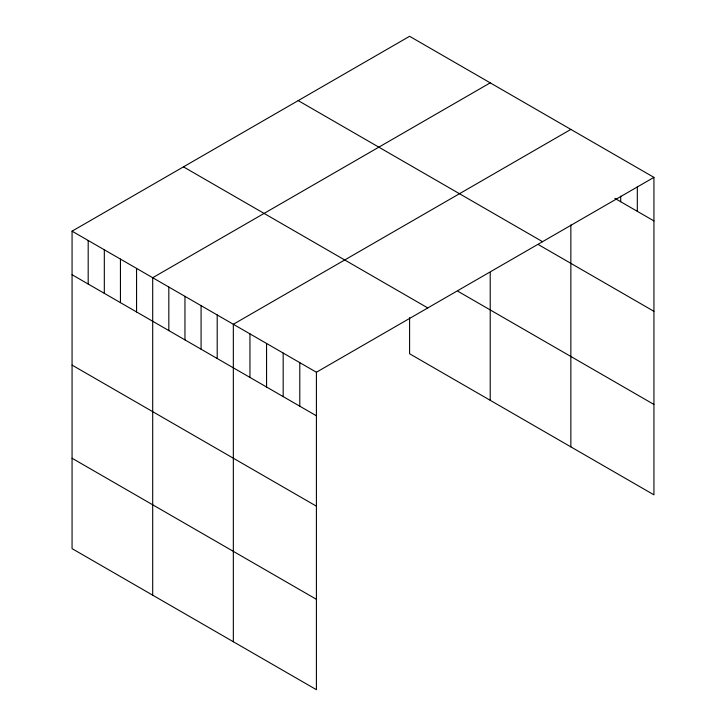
<?xml version="1.0" encoding="UTF-8"?>
<svg xmlns="http://www.w3.org/2000/svg" width="726" height="726" viewBox="0 0 726 726"><rect width="100%" height="100%" fill="white"/><g stroke="black" fill="none" stroke-linecap="round" stroke-linejoin="round"><path stroke-width="1.09" d="M653.935 177.371L316.409 372.238L316.409 689.7L72.065 548.629L72.065 231.167L409.591 36.3L653.935 177.371L653.935 494.833L409.591 353.762L409.591 317.607M490.222 82.855L152.696 277.722L152.696 595.184M570.854 129.409L233.336 324.277L233.336 641.739M614.84 198.352L653.935 220.922M298.204 100.605L542.549 241.676M538.601 244.726L653.935 311.318M457.97 291.308L653.935 404.446M183.451 166.862L427.795 307.933M72.065 231.167L316.409 372.238M72.065 274.718L316.409 415.789M72.065 365.105L316.409 506.176M72.065 458.242L316.409 599.313M637.319 186.763L637.319 211.33M620.703 196.156L620.703 201.737M570.854 224.933L570.854 446.871M490.222 272.677L490.222 400.316M299.793 362.646L299.793 406.197M283.176 353.054L283.176 396.605M266.569 343.462L266.569 387.012M249.953 333.869L249.953 377.42M217.21 314.966L217.21 358.517M201.084 305.655L201.084 349.206M184.958 296.344L184.958 339.895M168.822 287.033L168.822 330.584M136.57 268.411L136.57 311.962M120.443 259.1L120.443 302.651M104.317 249.789L104.317 293.34M88.191 240.478L88.191 284.029"/></g></svg>
